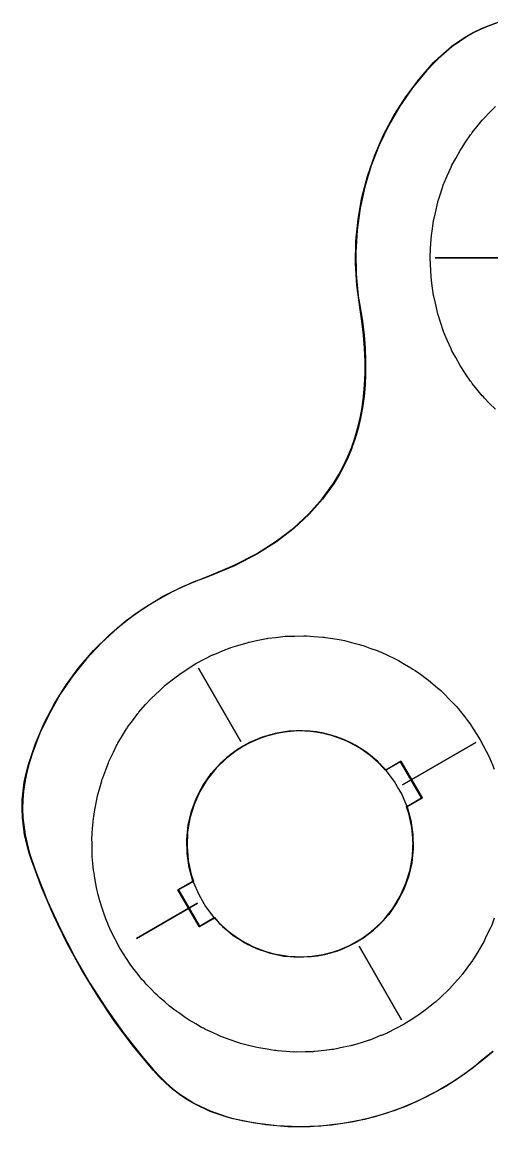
# Model space of a CAD drawing. Extents: x 128 to 152, y -99.3 to -77.5.
# Drawn here: x 128.01 to 137.15, y -99.3 to -77.81 of the extents above; entities that cross this region are included whole.
import ezdxf

# ---------------------------------------------------------------- set-up
doc = ezdxf.new("R2010")
doc.units = 0
doc.layers.add('BLACK', color=7, linetype='CONTINUOUS')

msp = doc.modelspace()

# ---------------------------------------------------------------- linework, layer by layer
at = {"layer": 'BLACK', "linetype": 'CONTINUOUS'}
for p, q in [((136.649008, -78.090972), (136.796725, -78.008187)), ((136.801481, -78.016984), (136.65409, -78.099587)), ((136.796725, -78.008187), (136.796867, -78.00814)), ((136.796867, -78.00814), (136.796987, -78.00805)), ((136.796987, -78.00805), (136.949513, -77.934067)), ((136.953741, -77.94313), (136.801481, -78.016984)), ((136.949513, -77.934067), (136.949657, -77.934029)), ((136.949657, -77.934029), (136.949782, -77.933946)), ((136.949782, -77.933946), (137.108408, -77.868274)), ((137.1121, -77.877569), (136.953741, -77.94313)), ((137.108408, -77.868274), (137.108554, -77.868244)), ((137.108554, -77.868244), (137.108682, -77.86817)), ((137.108682, -77.86817), (137.272196, -77.811443)), ((137.275334, -77.820939), (137.1121, -77.877569)), ((136.367927, -78.28295), (136.648632, -78.091205)), ((136.65409, -78.099587), (136.373803, -78.291046)), ((136.648632, -78.091205), (136.648838, -78.091117)), ((136.648838, -78.091117), (136.649008, -78.090972)), ((136.10449, -78.511605), (136.367469, -78.283304)), ((136.373803, -78.291046), (136.111184, -78.519037)), ((136.367469, -78.283304), (136.367721, -78.283159)), ((136.367721, -78.283159), (136.367927, -78.28295)), ((135.733872, -78.920747), (136.018187, -78.598656)), ((136.02533, -78.605655), (135.877205, -78.760739)), ((136.018187, -78.598656), (136.018193, -78.598662)), ((136.018193, -78.598662), (136.018226, -78.598643)), ((136.018226, -78.598643), (136.018259, -78.598595)), ((136.018259, -78.598595), (136.104217, -78.511861)), ((136.025361, -78.605635), (136.02533, -78.605655)), ((136.111184, -78.519037), (136.025361, -78.605635)), ((136.104217, -78.511861), (136.104373, -78.511755)), ((136.104373, -78.511755), (136.10449, -78.511605)), ((135.877205, -78.760739), (135.605959, -79.093331)), ((135.605959, -79.093331), (135.361475, -79.446062)), ((135.47554, -79.264029), (135.733872, -78.920747)), ((135.244766, -79.626411), (135.47554, -79.264029)), ((135.361475, -79.446062), (135.145243, -79.816785)), ((137.107283, -79.571263), (137.218176, -79.45654)), ((135.042954, -80.005686), (135.244766, -79.626411)), ((136.860272, -79.848246), (136.963801, -79.719702)), ((136.963801, -79.719702), (136.986602, -79.696112)), ((136.986602, -79.696112), (137.00701, -79.671537)), ((137.00701, -79.671537), (137.107283, -79.571263)), ((135.145243, -79.816785), (134.95858, -80.203241)), ((136.768026, -79.959335), (136.860272, -79.848246)), ((134.871333, -80.399544), (135.042954, -80.005686)), ((136.556617, -80.267956), (136.639428, -80.147065)), ((136.639428, -80.147065), (136.734223, -80.004754)), ((136.734223, -80.004754), (136.752223, -79.982403)), ((136.752223, -79.982403), (136.768026, -79.959335)), ((134.95858, -80.203241), (134.802623, -80.603077)), ((136.446602, -80.46547), (136.531317, -80.309369)), ((136.531317, -80.309369), (136.544949, -80.288902)), ((136.544949, -80.288902), (136.556617, -80.267956)), ((134.73095, -80.805586), (134.871333, -80.399544)), ((136.36651, -80.613054), (136.374585, -80.594767)), ((136.374585, -80.594767), (136.446602, -80.46547)), ((134.622658, -81.221339), (134.73095, -80.805586)), ((134.802623, -80.603077), (134.67832, -81.013858)), ((136.223484, -80.936979), (136.283406, -80.801266)), ((136.283406, -80.801266), (136.35674, -80.631058)), ((136.35674, -80.631058), (136.36651, -80.613054)), ((134.67832, -81.013858), (134.586431, -81.433081)), ((136.151145, -81.152812), (136.211918, -80.967194)), ((136.211918, -80.967194), (136.218398, -80.952153)), ((136.218398, -80.952153), (136.223484, -80.936979)), ((134.547118, -81.644271), (134.622658, -81.221339)), ((136.104604, -81.291674), (136.151145, -81.152812)), ((134.586431, -81.433081), (134.527514, -81.858193)), ((136.050974, -81.519692), (136.098033, -81.315032)), ((136.098033, -81.315032), (136.101857, -81.303349)), ((136.101857, -81.303349), (136.104604, -81.291674)), ((134.50479, -82.071806), (134.547118, -81.644271)), ((135.987182, -81.883063), (136.016016, -81.671731)), ((136.016016, -81.671731), (136.017851, -81.663746)), ((136.017851, -81.663746), (136.018957, -81.655824)), ((136.018957, -81.655824), (136.050974, -81.519692)), ((134.527514, -81.858193), (134.501927, -82.286605)), ((135.983736, -81.908317), (135.987182, -81.883063)), ((134.495931, -82.50134), (134.50479, -82.071806)), ((135.958621, -82.209411), (135.966537, -82.034377)), ((135.966537, -82.034377), (135.967091, -82.030312)), ((135.967091, -82.030312), (135.967276, -82.026324)), ((135.967276, -82.026324), (135.983736, -81.908317)), ((134.501927, -82.286605), (134.509828, -82.715708)), ((135.95, -82.400007), (135.958621, -82.209411)), ((134.520595, -82.930256), (134.495931, -82.50134)), ((135.966528, -82.765645), (135.949989, -82.400012)), ((135.949989, -82.400012), (135.94999, -82.400012)), ((135.94999, -82.400012), (135.94999, -82.400011)), ((135.94999, -82.400011), (135.95, -82.400011)), ((135.95, -82.400011), (135.95, -82.400007)), ((136.05, -82.40001), (136.05, -82.400011)), ((137.7, -82.40001), (136.05, -82.40001)), ((136.05, -82.400011), (137.69999, -82.400011)), ((134.509828, -82.715708), (134.551167, -83.142888)), ((134.578618, -83.355837), (134.520595, -82.930256)), ((135.967085, -82.769731), (135.966528, -82.765645)), ((135.967269, -82.773698), (135.967085, -82.769731)), ((135.983625, -82.890955), (135.967269, -82.773698)), ((136.016009, -83.128291), (135.983625, -82.890955)), ((134.551167, -83.142888), (134.588481, -83.354207)), ((136.01785, -83.136297), (136.016009, -83.128291)), ((136.018952, -83.144197), (136.01785, -83.136297)), ((136.050892, -83.279997), (136.018952, -83.144197)), ((134.578618, -83.355855), (134.578618, -83.355837)), ((134.622303, -83.632391), (134.578618, -83.355855)), ((134.588481, -83.354207), (134.588476, -83.354241)), ((134.588476, -83.354241), (134.588496, -83.354295)), ((134.588496, -83.354295), (134.632193, -83.630905)), ((136.098028, -83.484989), (136.050892, -83.279997)), ((136.101857, -83.496684), (136.098028, -83.484989)), ((136.1046, -83.508346), (136.101857, -83.496684)), ((136.151065, -83.646978), (136.1046, -83.508346)), ((134.654667, -83.902249), (134.622303, -83.632391)), ((134.632193, -83.630905), (134.632189, -83.631001)), ((134.632189, -83.631001), (134.632218, -83.63109)), ((134.632218, -83.63109), (134.664609, -83.901172)), ((136.211914, -83.832827), (136.151065, -83.646978)), ((134.675293, -84.158175), (134.654667, -83.902249)), ((134.664609, -83.901172), (134.664601, -83.901269)), ((134.664601, -83.901269), (134.664629, -83.901366)), ((134.664629, -83.901366), (134.685269, -84.157469)), ((136.218405, -83.847893), (136.211914, -83.832827)), ((136.223482, -83.86304), (136.218405, -83.847893)), ((136.283292, -83.998497), (136.223482, -83.86304)), ((136.356737, -84.168962), (136.283292, -83.998497)), ((134.685257, -84.407907), (134.675293, -84.158175)), ((134.685269, -84.157469), (134.685256, -84.157572)), ((134.685256, -84.157572), (134.685281, -84.157672)), ((134.685281, -84.157672), (134.695254, -84.407616)), ((136.366521, -84.186992), (136.356737, -84.168962)), ((136.374584, -84.205251), (136.366521, -84.186992)), ((136.446489, -84.334344), (136.374584, -84.205251)), ((134.684719, -84.645116), (134.685257, -84.407907)), ((134.695258, -84.407826), (134.694719, -84.645255)), ((134.695254, -84.407616), (134.695237, -84.407721)), ((134.695237, -84.407721), (134.695258, -84.407826)), ((136.531315, -84.49065), (136.446489, -84.334344)), ((134.674077, -84.876504), (134.684719, -84.645116)), ((134.694714, -84.645474), (134.684063, -84.877065)), ((134.694719, -84.645255), (134.694697, -84.645363)), ((134.694697, -84.645363), (134.694714, -84.645474)), ((136.544965, -84.511143), (136.531315, -84.49065)), ((136.556617, -84.532061), (136.544965, -84.511143)), ((136.639329, -84.652805), (136.556617, -84.532061)), ((136.734222, -84.795263), (136.639329, -84.652805)), ((134.653943, -85.096757), (134.674077, -84.876504)), ((134.684047, -84.877291), (134.66389, -85.097798)), ((134.684063, -84.877065), (134.684035, -84.877177)), ((134.684035, -84.877177), (134.684047, -84.877291)), ((136.752239, -84.817633), (136.734222, -84.795263)), ((136.768027, -84.840681), (136.752239, -84.817633)), ((136.860188, -84.951666), (136.768027, -84.840681)), ((134.624174, -85.311489), (134.653943, -85.096757)), ((134.663864, -85.098029), (134.634065, -85.312972)), ((134.66389, -85.097798), (134.663856, -85.097909)), ((134.663856, -85.097909), (134.663864, -85.098029)), ((136.963801, -85.080315), (136.860188, -84.951666)), ((136.986619, -85.103921), (136.963801, -85.080315)), ((137.007011, -85.128478), (136.986619, -85.103921)), ((134.585665, -85.516479), (134.624174, -85.311489)), ((134.634026, -85.313208), (134.595469, -85.518455)), ((134.634065, -85.312972), (134.634024, -85.313087)), ((134.634024, -85.313087), (134.634026, -85.313208)), ((137.107207, -85.228674), (137.007011, -85.128478)), ((137.218177, -85.343476), (137.107207, -85.228674)), ((134.537901, -85.716154), (134.585665, -85.516479)), ((134.595418, -85.518695), (134.5476, -85.718596)), ((134.595422, -85.518569), (134.595418, -85.518695)), ((134.595469, -85.518455), (134.595422, -85.518569)), ((134.481868, -85.907435), (134.537901, -85.716154)), ((134.547535, -85.718838), (134.491429, -85.910369)), ((134.547546, -85.718712), (134.547535, -85.718838)), ((134.5476, -85.718596), (134.547546, -85.718712)), ((134.416881, -86.093534), (134.481868, -85.907435)), ((134.491352, -85.910611), (134.426275, -86.096963)), ((134.49137, -85.910481), (134.491352, -85.910611)), ((134.491429, -85.910369), (134.49137, -85.910481)), ((134.343788, -86.272518), (134.416881, -86.093534)), ((134.426184, -86.097205), (134.352997, -86.276419)), ((134.426209, -86.097074), (134.426184, -86.097205)), ((134.426275, -86.096963), (134.426209, -86.097074)), ((134.26194, -86.446426), (134.343788, -86.272518)), ((134.352892, -86.276658), (134.270931, -86.450807)), ((134.352923, -86.276529), (134.352892, -86.276658)), ((134.352997, -86.276419), (134.352923, -86.276529)), ((134.073176, -86.777165), (134.171868, -86.614333)), ((134.171868, -86.614333), (134.26194, -86.446426)), ((134.270813, -86.451041), (134.180622, -86.61917)), ((134.270851, -86.450914), (134.270813, -86.451041)), ((134.270931, -86.450807), (134.270851, -86.450914)), ((133.849746, -87.087938), (134.073176, -86.777165)), ((134.08141, -86.782846), (133.857717, -87.093984)), ((134.081492, -86.782665), (134.08141, -86.782846)), ((134.081626, -86.782519), (134.081492, -86.782665)), ((134.180492, -86.619398), (134.081626, -86.782519)), ((134.180537, -86.619272), (134.180492, -86.619398)), ((134.180622, -86.61917), (134.180537, -86.619272)), ((133.590276, -87.380134), (133.849746, -87.087938)), ((133.857396, -87.094385), (133.597588, -87.386962)), ((133.857526, -87.094161), (133.857396, -87.094385)), ((133.857717, -87.093984), (133.857526, -87.094161)), ((133.292519, -87.654887), (133.590276, -87.380134)), ((133.59724, -87.387317), (133.29913, -87.662396)), ((133.597388, -87.387113), (133.59724, -87.387317)), ((133.597588, -87.386962), (133.597388, -87.387113)), ((132.953642, -87.912744), (133.292519, -87.654887)), ((133.298766, -87.6627), (132.959522, -87.920837)), ((133.298923, -87.662522), (133.298766, -87.6627)), ((133.29913, -87.662396), (133.298923, -87.662522)), ((132.570214, -88.153754), (132.953642, -87.912744)), ((132.959155, -87.921091), (132.575355, -88.162334)), ((132.959318, -87.920936), (132.959155, -87.921091)), ((132.959522, -87.920837), (132.959318, -87.920936)), ((132.138273, -88.377474), (132.570214, -88.153754)), ((132.574993, -88.162541), (132.142703, -88.386443)), ((132.575157, -88.162409), (132.574993, -88.162541)), ((132.575355, -88.162334), (132.575157, -88.162409)), ((131.653365, -88.583001), (132.138273, -88.377474)), ((132.142355, -88.386606), (131.657171, -88.59225)), ((132.142514, -88.386497), (132.142355, -88.386606)), ((132.142703, -88.386443), (132.142514, -88.386497)), ((131.337141, -88.709742), (130.946523, -88.887532)), ((131.137711, -88.789582), (131.535385, -88.627001)), ((131.538805, -88.636397), (131.337141, -88.709742)), ((131.535385, -88.627002), (131.653365, -88.583001)), ((131.535385, -88.627001), (131.535385, -88.627002)), ((131.538806, -88.636399), (131.538805, -88.636397)), ((131.538817, -88.63639), (131.538806, -88.636399)), ((131.538843, -88.636386), (131.538817, -88.63639)), ((131.656967, -88.592331), (131.538843, -88.636386)), ((131.657061, -88.592272), (131.656967, -88.592331)), ((131.657171, -88.59225), (131.657061, -88.592272)), ((130.38637, -89.20512), (130.753927, -88.982681)), ((130.946523, -88.887532), (130.57096, -89.095241)), ((130.753927, -88.982681), (131.137711, -88.789582)), ((130.57096, -89.095241), (130.212738, -89.331606)), ((130.212738, -89.331606), (129.874039, -89.595187)), ((130.037279, -89.455545), (130.38637, -89.20512)), ((129.874039, -89.595187), (129.556927, -89.884377)), ((129.70878, -89.732431), (130.037279, -89.455545)), ((129.402873, -90.034091), (129.70878, -89.732431)), ((132.573935, -89.843199), (132.765035, -89.80303)), ((132.765035, -89.80303), (132.781307, -89.80112)), ((132.781307, -89.80112), (132.796984, -89.79794)), ((132.796984, -89.79794), (132.944426, -89.781984)), ((132.944426, -89.781984), (133.128546, -89.760384)), ((133.128546, -89.760384), (133.149022, -89.759843)), ((133.149022, -89.759843), (133.168897, -89.757693)), ((133.168897, -89.757693), (133.316889, -89.755414)), ((133.316889, -89.755414), (133.494424, -89.75073)), ((133.494424, -89.75073), (133.518961, -89.752303)), ((133.518961, -89.752303), (133.542937, -89.751934)), ((133.542937, -89.751934), (133.689048, -89.763207)), ((133.689048, -89.763207), (133.859679, -89.774147)), ((133.859679, -89.774147), (133.888034, -89.77856)), ((133.888034, -89.77856), (133.915913, -89.780712)), ((133.915913, -89.780712), (134.058226, -89.805053)), ((134.058226, -89.805053), (134.221328, -89.830443)), ((134.221328, -89.830443), (134.253161, -89.838396)), ((134.253161, -89.838396), (134.284643, -89.843781)), ((129.121423, -90.358689), (129.402873, -90.034091)), ((129.556927, -89.884377), (129.263332, -90.197417)), ((131.83609, -90.075899), (131.925022, -90.039553)), ((131.925022, -90.039553), (132.05694, -89.985637)), ((132.05694, -89.985637), (132.064764, -89.983237)), ((132.064764, -89.983237), (132.072186, -89.98023)), ((132.072186, -89.98023), (132.206222, -89.939852)), ((132.206222, -89.939852), (132.406857, -89.878319)), ((132.406857, -89.878319), (132.418877, -89.875792)), ((132.418877, -89.875792), (132.430371, -89.87233)), ((132.430371, -89.87233), (132.573935, -89.843199)), ((134.284643, -89.843781), (134.421612, -89.880482)), ((134.421612, -89.880482), (134.576418, -89.919159)), ((134.576418, -89.919159), (134.611277, -89.931303)), ((134.611277, -89.931303), (134.64598, -89.940602)), ((134.64598, -89.940602), (134.776277, -89.988785)), ((134.776277, -89.988785), (134.922049, -90.03957)), ((134.922049, -90.03957), (134.959423, -90.056513)), ((134.959423, -90.056513), (134.996842, -90.070351)), ((129.263332, -90.197417), (128.995044, -90.532398)), ((131.393226, -90.292597), (131.718141, -90.124106)), ((131.718141, -90.124106), (131.72193, -90.122557)), ((131.72193, -90.122557), (131.725484, -90.120719)), ((131.725484, -90.120719), (131.83609, -90.075899)), ((134.996842, -90.070351), (135.119317, -90.129)), ((135.119317, -90.129), (135.255397, -90.190692)), ((135.255397, -90.190692), (135.29467, -90.212972)), ((135.29467, -90.212972), (135.334236, -90.231919)), ((135.334236, -90.231919), (135.447981, -90.299947)), ((128.866143, -90.704246), (129.121423, -90.358689)), ((131.08485, -90.489743), (131.393201, -90.292622)), ((131.393201, -90.292622), (131.393223, -90.292598)), ((131.393223, -90.292598), (131.393224, -90.292597)), ((131.393224, -90.292597), (131.393225, -90.292597)), ((131.393225, -90.292597), (131.393226, -90.292597)), ((132.268224, -91.80814), (131.443228, -90.379208)), ((131.443228, -90.379208), (132.268222, -91.808142)), ((135.447981, -90.299947), (135.573741, -90.371292)), ((135.573741, -90.371292), (135.614227, -90.399374)), ((135.614227, -90.399374), (135.655283, -90.423929)), ((135.655283, -90.423929), (135.759527, -90.500159)), ((128.995044, -90.532398), (128.753695, -90.887282)), ((130.795528, -90.713916), (130.984636, -90.56739)), ((130.984636, -90.56739), (131.078245, -90.494411)), ((131.078245, -90.494411), (131.081597, -90.492263)), ((131.081597, -90.492263), (131.08485, -90.489743)), ((135.759527, -90.500159), (135.874481, -90.579895)), ((135.874481, -90.579895), (135.915434, -90.614169)), ((135.915434, -90.614169), (135.957244, -90.644743)), ((135.957244, -90.644743), (136.051385, -90.727946)), ((128.753695, -90.887282), (128.540757, -91.259906)), ((128.638589, -91.068658), (128.866143, -90.704246)), ((130.527626, -90.963293), (130.681562, -90.82)), ((130.681562, -90.82), (130.783224, -90.724417)), ((130.783224, -90.724417), (130.78952, -90.719508)), ((130.78952, -90.719508), (130.795528, -90.713916)), ((136.051385, -90.727946), (136.15516, -90.814796)), ((136.15516, -90.814796), (136.195771, -90.855557)), ((136.195771, -90.855557), (136.237543, -90.892476)), ((136.237543, -90.892476), (136.321165, -90.981415)), ((128.440145, -91.449706), (128.638589, -91.068658)), ((130.283332, -91.235838), (130.413907, -91.090161)), ((130.413907, -91.090161), (130.510684, -90.980664)), ((130.510684, -90.980664), (130.519406, -90.972462)), ((130.519406, -90.972462), (130.527626, -90.963293)), ((136.321165, -90.981415), (136.413486, -91.074077)), ((136.413486, -91.074077), (136.45289, -91.121514)), ((136.45289, -91.121514), (136.493789, -91.165014)), ((128.540757, -91.259906), (128.357525, -91.648001)), ((130.175541, -91.380494), (130.26295, -91.260964)), ((130.26295, -91.260964), (130.273526, -91.248997)), ((130.273526, -91.248997), (130.283332, -91.235838)), ((136.493789, -91.165014), (136.566618, -91.258429)), ((136.566618, -91.258429), (136.64735, -91.355621)), ((128.272021, -91.845069), (128.440145, -91.449706)), ((130.042136, -91.562926), (130.053922, -91.546808)), ((130.053922, -91.546808), (130.064641, -91.529325)), ((130.064641, -91.529325), (130.175541, -91.380494)), ((136.64735, -91.355621), (136.647376, -91.355601)), ((136.647376, -91.355601), (136.651381, -91.367152)), ((136.651381, -91.367152), (136.723794, -91.460034)), ((136.723794, -91.460034), (136.925534, -91.774917)), ((128.357525, -91.648001), (128.205117, -92.049202)), ((129.873339, -91.841357), (129.966261, -91.689791)), ((129.966261, -91.689791), (130.042136, -91.562926)), ((132.31573, -91.890412), (132.563795, -91.767278)), ((132.587823, -91.762447), (132.433472, -91.828208)), ((132.695004, -91.722977), (132.440337, -91.83002)), ((132.563795, -91.767278), (132.825353, -91.676206)), ((132.679591, -91.723522), (132.587823, -91.762447)), ((132.825314, -91.681314), (132.679591, -91.723522)), ((132.96108, -91.648703), (132.695004, -91.722977)), ((132.937006, -91.649349), (132.825314, -91.681314)), ((132.825353, -91.676206), (133.096264, -91.618641)), ((133.081412, -91.625883), (132.937006, -91.649349)), ((133.234369, -91.608369), (132.96108, -91.648703)), ((133.201492, -91.606959), (133.081412, -91.625883)), ((133.096264, -91.618641), (133.372255, -91.595492)), ((133.344955, -91.601179), (133.201492, -91.606959)), ((133.510558, -91.602613), (133.234369, -91.608369)), ((133.469168, -91.596969), (133.344955, -91.601179)), ((133.372255, -91.595492), (133.64897, -91.607122)), ((133.610602, -91.608388), (133.469168, -91.596969)), ((133.785289, -91.631525), (133.510558, -91.602613)), ((133.736062, -91.619527), (133.610602, -91.608388)), ((133.64897, -91.607122), (133.922045, -91.65335)), ((133.873973, -91.647682), (133.736062, -91.619527)), ((134.05423, -91.694648), (133.785289, -91.631525)), ((133.99824, -91.674295), (133.873973, -91.647682)), ((133.922045, -91.65335), (134.18717, -91.733444)), ((134.131014, -91.718623), (133.99824, -91.674295)), ((134.313135, -91.790988), (134.05423, -91.694648)), ((134.251818, -91.760461), (134.131014, -91.718623)), ((134.18717, -91.733444), (134.440164, -91.846143)), ((134.377765, -91.820225), (134.251818, -91.760461)), ((136.925534, -91.774917), (136.925627, -91.775001)), ((136.925627, -91.775001), (137.097507, -92.107262)), ((128.135241, -92.252338), (128.272021, -91.845069)), ((129.786888, -92.01603), (129.850126, -91.883975)), ((129.850126, -91.883975), (129.862419, -91.863419)), ((129.862419, -91.863419), (129.873339, -91.841357)), ((132.201111, -91.968147), (131.981073, -92.135171)), ((132.20298, -91.961291), (132.069831, -92.061343)), ((132.085045, -92.043692), (132.315682, -91.890456)), ((132.320731, -91.899084), (132.201111, -91.968147)), ((132.313076, -91.897727), (132.20298, -91.961291)), ((132.268222, -91.808142), (132.268224, -91.808141)), ((132.268224, -91.808141), (132.268224, -91.80814)), ((132.31823, -91.894755), (132.313076, -91.897727)), ((132.315682, -91.890456), (132.315716, -91.890419)), ((132.315716, -91.89042), (132.315725, -91.890415)), ((132.315716, -91.890419), (132.315716, -91.89042)), ((132.315725, -91.890414), (132.31573, -91.890412)), ((132.315725, -91.890415), (132.315725, -91.890414)), ((132.318225, -91.894745), (132.318224, -91.894745)), ((132.318224, -91.894745), (132.31823, -91.894755)), ((132.319038, -91.894275), (132.318225, -91.894745)), ((132.433472, -91.828208), (132.319038, -91.894275)), ((132.440337, -91.83002), (132.320725, -91.899074)), ((132.320725, -91.899074), (132.320731, -91.899084)), ((134.557922, -91.919023), (134.313135, -91.790988)), ((134.493063, -91.876752), (134.377765, -91.820225)), ((134.440164, -91.846143), (134.677034, -91.989667)), ((134.610486, -91.951007), (134.493063, -91.876752)), ((134.784727, -92.076735), (134.557922, -91.919023)), ((134.718408, -92.021445), (134.610486, -91.951007)), ((134.677034, -91.989667), (134.894044, -92.161753)), ((136.838995, -91.825017), (135.410079, -92.649999)), ((135.410081, -92.650002), (136.839023, -91.825001)), ((136.839023, -91.825001), (136.838995, -91.825017)), ((128.205117, -92.049202), (128.144864, -92.255057)), ((129.688557, -92.22137), (129.700628, -92.196161)), ((129.700628, -92.196161), (129.710989, -92.169385)), ((129.710989, -92.169385), (129.786888, -92.01603)), ((131.981073, -92.135171), (131.783708, -92.328461)), ((131.875392, -92.224671), (132.085045, -92.043692)), ((131.98924, -92.122104), (131.880231, -92.226807)), ((132.069831, -92.061343), (131.98924, -92.122104)), ((134.825748, -92.109087), (134.718408, -92.021445)), ((134.989972, -92.261634), (134.784727, -92.076735)), ((134.924521, -92.192398), (134.825748, -92.109087)), ((134.894044, -92.161753), (135.084831, -92.356683)), ((135.018528, -92.290271), (134.924521, -92.192398)), ((135.084831, -92.356683), (135.374957, -92.18918)), ((135.375626, -92.20034), (135.0865, -92.367267)), ((135.374957, -92.18918), (135.376804, -92.188553)), ((135.782263, -92.904674), (135.375626, -92.20034)), ((135.376804, -92.188553), (135.380501, -92.189544)), ((135.380501, -92.189544), (135.381787, -92.19101)), ((135.381787, -92.19101), (135.793423, -92.904005)), ((137.097507, -92.107262), (137.141769, -92.216493)), ((128.089342, -92.426805), (128.135204, -92.252472)), ((128.144864, -92.255057), (128.09905, -92.429203)), ((128.135204, -92.252472), (128.135242, -92.252392)), ((128.135242, -92.252392), (128.135241, -92.252338)), ((129.578915, -92.510731), (129.638505, -92.356718)), ((129.638505, -92.356718), (129.688557, -92.22137)), ((131.783708, -92.328461), (131.612131, -92.544968)), ((131.704033, -92.420946), (131.627338, -92.515804)), ((131.690081, -92.430503), (131.875392, -92.224671)), ((131.796302, -92.307938), (131.704033, -92.420946)), ((131.880231, -92.226807), (131.796302, -92.307938)), ((135.080197, -92.366217), (134.989972, -92.261634)), ((135.031374, -92.304135), (135.018528, -92.290271)), ((135.031397, -92.304114), (135.031374, -92.304135)), ((135.032318, -92.304628), (135.031397, -92.304114)), ((135.097029, -92.372), (135.032318, -92.304628)), ((135.080214, -92.366203), (135.080197, -92.366217)), ((135.080733, -92.366518), (135.080214, -92.366203)), ((135.080956, -92.366903), (135.080733, -92.366518)), ((135.081696, -92.367101), (135.080956, -92.366903)), ((135.082857, -92.367805), (135.081696, -92.367101)), ((135.083972, -92.367711), (135.082857, -92.367805)), ((135.084653, -92.367894), (135.083972, -92.367711)), ((135.085589, -92.367576), (135.084653, -92.367894)), ((135.085936, -92.367547), (135.085589, -92.367576)), ((135.086105, -92.367401), (135.085936, -92.367547)), ((135.0865, -92.367267), (135.086105, -92.367401)), ((135.256915, -92.584772), (135.097029, -92.372)), ((137.141769, -92.216493), (137.149714, -92.225673)), ((137.149714, -92.225673), (137.149713, -92.225673)), ((137.149713, -92.225673), (137.193568, -92.344322)), ((128.029269, -92.772771), (128.053859, -92.601452)), ((128.063735, -92.603025), (128.039187, -92.774047)), ((128.053859, -92.601452), (128.053907, -92.601314)), ((128.053907, -92.601314), (128.053908, -92.601167)), ((128.053908, -92.601167), (128.089277, -92.427081)), ((128.09905, -92.429203), (128.063735, -92.603025)), ((128.089277, -92.427081), (128.089333, -92.426946)), ((128.089333, -92.426946), (128.089342, -92.426805)), ((129.522131, -92.709114), (129.558809, -92.572234)), ((129.558809, -92.572234), (129.56988, -92.542293)), ((129.56988, -92.542293), (129.578915, -92.510731)), ((131.612131, -92.544968), (131.469048, -92.781276)), ((131.550802, -92.636835), (131.484849, -92.742621)), ((131.532034, -92.657942), (131.690081, -92.430503)), ((131.627338, -92.515804), (131.550802, -92.636835)), ((135.323451, -92.700018), (135.256915, -92.584772)), ((128.014836, -92.944139), (128.029236, -92.773062)), ((128.039187, -92.774047), (128.024812, -92.94483)), ((128.029236, -92.773062), (128.029277, -92.772919)), ((128.029277, -92.772919), (128.029269, -92.772771)), ((129.478198, -92.862606), (129.522131, -92.709114)), ((131.469048, -92.781276), (131.356718, -93.033657)), ((131.403746, -92.903399), (131.532034, -92.657942)), ((131.484849, -92.742621), (131.424132, -92.870577)), ((135.323479, -92.700002), (135.323451, -92.700018)), ((135.390015, -92.815248), (135.323479, -92.700002)), ((135.494336, -93.060101), (135.390015, -92.815248)), ((135.410079, -92.649999), (135.410081, -92.650001)), ((135.410081, -92.650001), (135.410081, -92.650002)), ((128.010603, -93.113904), (128.01482, -92.944434)), ((128.01482, -92.944434), (128.014852, -92.944287)), ((128.014852, -92.944287), (128.014836, -92.944139)), ((128.024812, -92.94483), (128.020602, -93.113997)), ((129.438585, -93.070401), (129.461988, -92.933573)), ((129.461988, -92.933573), (129.47128, -92.898893)), ((129.47128, -92.898893), (129.478198, -92.862606)), ((131.356718, -93.033657), (131.276912, -93.298128)), ((131.30724, -93.163003), (131.403746, -92.903399)), ((131.370935, -92.985037), (131.326434, -93.118333)), ((131.424132, -92.870577), (131.370935, -92.985037)), ((135.493136, -93.071602), (135.782263, -92.904674)), ((135.520303, -93.149753), (135.494336, -93.060101)), ((135.791593, -92.910835), (135.501486, -93.078327)), ((135.793059, -92.909549), (135.791593, -92.910835)), ((135.79405, -92.905852), (135.793059, -92.909549)), ((135.793423, -92.904005), (135.79405, -92.905852)), ((128.010628, -93.11405), (128.010603, -93.113904)), ((128.010604, -93.1142), (128.010628, -93.11405)), ((128.016415, -93.283433), (128.010604, -93.1142)), ((128.020602, -93.113997), (128.026401, -93.282871)), ((129.398921, -93.302304), (129.405642, -93.263007)), ((129.405642, -93.263007), (129.409659, -93.222138)), ((129.409659, -93.222138), (129.426582, -93.133364)), ((129.426582, -93.133364), (129.438585, -93.070401)), ((131.244039, -93.432656), (131.30724, -93.163003)), ((131.287275, -93.239479), (131.259322, -93.376406)), ((131.326434, -93.118333), (131.287275, -93.239479)), ((135.490679, -93.076585), (135.490877, -93.075842)), ((135.490902, -93.076971), (135.490679, -93.076585)), ((135.490849, -93.074488), (135.491487, -93.073568)), ((135.490877, -93.075842), (135.490849, -93.074488)), ((135.490915, -93.077578), (135.490902, -93.076971)), ((135.536373, -93.208008), (135.490914, -93.077578)), ((135.490914, -93.077578), (135.490915, -93.077578)), ((135.491487, -93.073568), (135.49167, -93.072888)), ((135.49167, -93.072888), (135.492413, -93.072235)), ((135.492413, -93.072235), (135.492612, -93.07195)), ((135.492612, -93.07195), (135.492823, -93.071876)), ((135.492823, -93.071876), (135.493136, -93.071602)), ((135.501486, -93.078327), (135.574906, -93.341025)), ((135.525787, -93.168685), (135.520286, -93.150894)), ((135.520286, -93.150894), (135.520287, -93.150894)), ((135.520287, -93.150893), (135.520303, -93.149753)), ((135.520287, -93.150894), (135.520287, -93.150893)), ((135.563633, -93.299347), (135.525787, -93.168685)), ((135.593874, -93.478206), (135.536373, -93.208008)), ((128.016466, -93.283651), (128.016415, -93.283433)), ((128.01645, -93.283873), (128.016466, -93.283651)), ((128.058087, -93.621258), (128.01645, -93.283873)), ((128.026401, -93.282871), (128.067974, -93.619737)), ((129.373859, -93.586389), (129.388482, -93.437596)), ((129.388482, -93.437596), (129.398921, -93.302304)), ((131.21514, -93.708105), (131.244039, -93.432656)), ((131.276912, -93.298128), (131.230889, -93.570517)), ((131.259322, -93.376406), (131.235108, -93.502169)), ((135.586326, -93.426156), (135.563633, -93.299347)), ((135.574906, -93.341025), (135.615429, -93.615005)), ((135.608619, -93.563334), (135.586326, -93.426156)), ((135.617051, -93.753482), (135.593874, -93.478206)), ((128.058177, -93.621532), (128.058087, -93.621258)), ((128.05819, -93.621826), (128.058177, -93.621532)), ((128.140443, -93.960226), (128.05819, -93.621826)), ((128.067974, -93.619737), (128.150118, -93.957695)), ((129.370145, -93.675282), (129.373517, -93.631574)), ((129.372184, -93.807705), (129.370145, -93.675282)), ((129.373517, -93.631574), (129.373859, -93.586389)), ((131.220999, -93.985004), (131.21514, -93.708105)), ((131.223904, -93.640958), (131.215196, -93.769233)), ((131.230889, -93.570517), (131.219376, -93.846527)), ((131.235108, -93.502169), (131.223904, -93.640958)), ((135.615634, -93.691556), (135.608619, -93.563334)), ((135.615429, -93.615005), (135.621287, -93.891904)), ((135.621246, -93.830833), (135.615634, -93.691556)), ((129.37109, -93.952385), (129.372184, -93.807705)), ((131.215196, -93.769233), (131.220785, -93.907924)), ((131.219376, -93.846527), (131.242554, -94.121803)), ((131.220785, -93.907924), (131.227833, -94.036742)), ((135.621287, -93.891904), (135.592387, -94.167352)), ((135.605537, -94.029491), (135.617051, -93.753482)), ((135.61258, -93.958498), (135.621246, -93.830833)), ((128.140522, -93.960397), (128.140443, -93.960226)), ((128.140545, -93.960586), (128.140522, -93.960397)), ((128.178191, -94.076752), (128.140545, -93.960586)), ((128.150118, -93.957695), (128.187704, -94.073669)), ((128.178219, -94.076802), (128.178191, -94.076752)), ((128.178217, -94.076841), (128.17822, -94.07684)), ((128.386881, -94.637958), (128.178217, -94.076841)), ((128.17822, -94.07684), (128.178219, -94.076802)), ((128.187704, -94.073669), (128.187705, -94.07368)), ((128.187705, -94.07368), (128.285195, -94.356415)), ((129.375169, -94.001523), (129.37109, -93.952385)), ((129.375906, -94.049323), (129.375169, -94.001523)), ((129.389791, -94.177634), (129.375906, -94.049323)), ((131.261524, -94.258984), (131.220999, -93.985004)), ((131.227833, -94.036742), (131.250038, -94.173374)), ((131.242554, -94.121803), (131.300058, -94.392001)), ((135.559514, -94.30188), (135.605537, -94.029491)), ((135.577245, -94.222976), (135.601327, -94.097896)), ((135.601327, -94.097896), (135.61258, -93.958498)), ((128.285195, -94.356415), (128.507117, -94.912092)), ((129.401374, -94.317136), (129.389791, -94.177634)), ((129.410583, -94.369765), (129.401374, -94.317136)), ((131.250038, -94.173374), (131.272827, -94.300719)), ((131.334945, -94.521681), (131.261524, -94.258984)), ((131.272827, -94.300719), (131.310543, -94.430927)), ((135.479708, -94.566351), (135.559514, -94.30188)), ((135.592387, -94.167352), (135.529186, -94.437005)), ((135.549153, -94.360585), (135.577245, -94.222976)), ((129.416154, -94.421237), (129.410583, -94.369765)), ((129.441129, -94.544316), (129.416154, -94.421237)), ((129.464464, -94.677663), (129.441129, -94.544316)), ((131.044839, -94.689175), (131.334945, -94.521681)), ((131.343296, -94.528407), (131.054168, -94.695335)), ((131.300058, -94.392001), (131.345518, -94.522431)), ((131.310543, -94.430927), (131.316164, -94.449105)), ((131.316163, -94.449105), (131.316145, -94.45027)), ((131.316145, -94.45027), (131.342108, -94.539901)), ((131.316164, -94.449105), (131.316163, -94.449105)), ((131.342108, -94.539901), (131.446431, -94.784753)), ((131.343608, -94.528132), (131.343296, -94.528407)), ((131.34382, -94.528059), (131.343608, -94.528132)), ((131.344018, -94.527773), (131.34382, -94.528059)), ((131.344762, -94.527121), (131.344018, -94.527773)), ((131.344944, -94.52644), (131.344762, -94.527121)), ((131.345583, -94.525521), (131.344944, -94.52644)), ((131.345518, -94.522431), (131.345517, -94.522431)), ((131.345517, -94.522431), (131.345529, -94.523039)), ((131.345529, -94.523039), (131.345752, -94.523424)), ((131.345752, -94.523424), (131.345554, -94.524163)), ((131.345554, -94.524163), (131.345583, -94.525521)), ((135.367378, -94.818731), (135.479708, -94.566351)), ((135.529186, -94.437005), (135.432681, -94.696608)), ((135.465486, -94.615026), (135.510246, -94.480955)), ((135.510246, -94.480955), (135.549153, -94.360585)), ((128.622161, -95.188445), (128.386881, -94.637958)), ((129.479464, -94.733235), (129.464464, -94.677663)), ((129.490547, -94.787851), (129.479464, -94.733235)), ((131.042382, -94.694158), (131.043373, -94.690461)), ((131.043009, -94.696005), (131.042382, -94.694158)), ((131.454645, -95.409), (131.043009, -94.696005)), ((131.043373, -94.690461), (131.044839, -94.689175)), ((131.054168, -94.695335), (131.460805, -95.399669)), ((131.446431, -94.784753), (131.512964, -94.899992)), ((135.432681, -94.696608), (135.304393, -94.942066)), ((135.351572, -94.857433), (135.412682, -94.728642)), ((135.412682, -94.728642), (135.465486, -94.615026)), ((128.507117, -94.912092), (128.755379, -95.45651)), ((129.525739, -94.904674), (129.490547, -94.787851)), ((129.559844, -95.031022), (129.525739, -94.904674)), ((131.426366, -94.949998), (130.233456, -95.638727)), ((130.233456, -95.638727), (131.426338, -94.950018)), ((131.426337, -94.950016), (131.426366, -94.949999)), ((131.426338, -94.950018), (131.426337, -94.950016)), ((131.426366, -94.949999), (131.426366, -94.949998)), ((131.512964, -94.899992), (131.512971, -94.899998)), ((131.512971, -94.899998), (131.512968, -94.899999)), ((131.512968, -94.899999), (131.512969, -94.9)), ((131.512969, -94.9), (131.512991, -94.900104)), ((131.512991, -94.900104), (131.579479, -95.015263)), ((135.304393, -94.942066), (135.146348, -95.169505)), ((135.209079, -95.084247), (135.286186, -94.96231)), ((135.224297, -95.055039), (135.367378, -94.818731)), ((135.286186, -94.96231), (135.351572, -94.857433)), ((128.883518, -95.727041), (128.622161, -95.188445)), ((129.58124, -95.088908), (129.559844, -95.031022)), ((129.59845, -95.146037), (129.58124, -95.088908)), ((129.642908, -95.255749), (129.59845, -95.146037)), ((131.579479, -95.015263), (131.739369, -95.228036)), ((135.146348, -95.169505), (134.961038, -95.375338)), ((135.040113, -95.29211), (135.13327, -95.178011)), ((135.052721, -95.271547), (135.224297, -95.055039)), ((135.13327, -95.178011), (135.209079, -95.084247)), ((129.683749, -95.366245), (129.642908, -95.255749)), ((129.686737, -95.374327), (129.683749, -95.366245)), ((129.694676, -95.383501), (129.686736, -95.374327)), ((129.686736, -95.374327), (129.686737, -95.374327)), ((129.738942, -95.492739), (129.694676, -95.383501)), ((131.455931, -95.410466), (131.454645, -95.409)), ((131.459628, -95.411457), (131.455931, -95.410466)), ((131.461475, -95.41083), (131.459628, -95.411457)), ((131.460805, -95.399669), (131.749932, -95.232742)), ((131.751562, -95.243347), (131.461475, -95.41083)), ((131.739369, -95.228036), (131.803946, -95.295267)), ((131.749932, -95.232742), (131.750326, -95.232607)), ((131.750326, -95.232607), (131.750496, -95.232462)), ((131.750496, -95.232462), (131.750842, -95.232432)), ((131.750842, -95.232432), (131.751779, -95.232115)), ((131.94236, -95.438284), (131.751562, -95.243347)), ((131.751779, -95.232115), (131.752459, -95.232297)), ((131.752459, -95.232297), (131.753575, -95.232204)), ((131.753575, -95.232204), (131.754736, -95.232907)), ((131.754736, -95.232907), (131.755475, -95.233106)), ((131.755475, -95.233106), (131.755696, -95.23349)), ((131.755696, -95.23349), (131.756218, -95.233806)), ((131.756218, -95.233806), (131.756202, -95.23382)), ((131.756202, -95.23382), (131.846429, -95.338404)), ((131.803946, -95.295267), (131.805053, -95.295885)), ((131.805053, -95.295885), (131.80503, -95.295906)), ((131.80503, -95.295906), (131.817876, -95.30977)), ((131.817876, -95.30977), (131.911878, -95.407635)), ((131.846429, -95.338404), (132.051679, -95.523302)), ((131.911878, -95.407635), (132.010674, -95.490964)), ((134.961038, -95.375338), (134.751387, -95.556318)), ((134.847168, -95.477945), (134.95775, -95.371728)), ((134.855358, -95.464838), (135.052721, -95.271547)), ((134.95775, -95.371728), (135.040113, -95.29211)), ((137.12546, -95.430619), (137.049479, -95.584139)), ((137.135833, -95.403808), (137.12546, -95.430619)), ((137.147889, -95.378633), (137.135833, -95.403808)), ((137.197886, -95.243428), (137.147889, -95.378633)), ((128.755379, -95.45651), (129.029412, -95.988423)), ((129.910823, -95.824998), (129.738942, -95.492739)), ((132.159374, -95.610369), (131.94236, -95.438284)), ((132.010674, -95.490964), (132.118002, -95.578594)), ((132.051679, -95.523302), (132.278488, -95.681012)), ((132.118002, -95.578594), (132.225928, -95.649032)), ((132.396248, -95.753891), (132.159374, -95.610369)), ((134.515702, -95.700928), (134.635321, -95.631864)), ((134.518245, -95.705251), (134.633476, -95.638721)), ((134.751387, -95.556318), (134.520743, -95.70956)), ((134.633476, -95.638721), (134.770257, -95.535934)), ((134.635321, -95.631864), (134.855358, -95.464838)), ((134.770257, -95.535934), (134.847168, -95.477945)), ((137.049479, -95.584139), (136.986322, -95.716029)), ((129.170352, -96.252511), (128.883518, -95.727041)), ((129.910793, -95.825017), (129.910823, -95.824998)), ((130.1126, -96.140001), (129.910793, -95.825017)), ((132.225928, -95.649032), (132.343351, -95.723284)), ((132.278488, -95.681012), (132.523278, -95.809046)), ((132.343351, -95.723284), (132.458664, -95.779816)), ((132.649245, -95.866588), (132.396248, -95.753891)), ((132.458664, -95.779816), (132.584603, -95.839574)), ((132.523278, -95.809046), (132.782188, -95.905383)), ((132.584603, -95.839574), (132.705381, -95.881401)), ((134.272636, -95.832736), (134.011077, -95.923811)), ((134.141427, -95.877039), (134.396095, -95.769993)), ((134.15685, -95.876489), (134.24869, -95.837532)), ((134.24869, -95.837532), (134.402976, -95.771795)), ((134.520705, -95.709596), (134.272636, -95.832736)), ((134.396095, -95.769993), (134.515707, -95.700936)), ((134.402976, -95.771795), (134.518223, -95.705256)), ((134.515707, -95.700936), (134.515702, -95.700928)), ((134.518223, -95.705256), (134.518225, -95.705255)), ((134.518225, -95.705255), (134.518226, -95.705255)), ((134.518226, -95.705255), (134.518227, -95.705255)), ((134.518227, -95.705255), (134.518228, -95.705255)), ((134.518228, -95.705255), (134.518245, -95.705251)), ((134.520707, -95.709596), (134.520705, -95.709596)), ((134.520716, -95.709591), (134.520706, -95.709595)), ((134.520706, -95.709595), (134.520707, -95.709596)), ((134.520743, -95.70956), (134.520716, -95.709591)), ((134.568225, -95.791858), (135.393226, -97.220799)), ((134.568226, -95.791858), (134.568225, -95.791858)), ((134.568232, -95.791868), (134.568226, -95.791858)), ((135.393226, -97.220799), (134.568232, -95.791867)), ((134.568232, -95.791867), (134.568232, -95.791868)), ((136.963111, -95.758648), (136.87009, -95.910373)), ((136.974041, -95.736562), (136.963111, -95.758648)), ((136.986322, -95.716029), (136.974041, -95.736562)), ((129.029412, -95.988423), (129.328589, -96.506611)), ((132.914374, -95.946681), (132.649245, -95.866588)), ((132.705381, -95.881401), (132.838193, -95.925738)), ((132.782188, -95.905383), (133.051131, -95.968504)), ((132.838193, -95.925738), (132.962436, -95.952344)), ((133.187452, -95.992905), (132.914374, -95.946681)), ((132.962436, -95.952344), (133.100364, -95.980502)), ((133.051131, -95.968504), (133.325866, -95.997413)), ((133.100364, -95.980502), (133.225838, -95.991639)), ((133.46417, -96.004533), (133.187452, -95.992905)), ((133.225838, -95.991639), (133.367273, -96.003056)), ((133.325866, -95.997413), (133.602057, -95.991654)), ((133.367273, -96.003056), (133.491418, -95.998846)), ((133.740163, -95.98138), (133.46417, -96.004533)), ((133.491418, -95.998846), (133.634948, -95.993061)), ((133.602057, -95.991654), (133.875348, -95.951317)), ((133.634948, -95.993061), (133.75499, -95.974141)), ((134.011077, -95.923811), (133.740163, -95.98138)), ((133.75499, -95.974141), (133.89944, -95.950664)), ((133.875348, -95.951317), (134.141427, -95.877039)), ((133.89944, -95.950664), (134.011166, -95.918688)), ((134.011166, -95.918688), (134.15685, -95.876489)), ((136.77181, -96.070681), (136.660781, -96.219685)), ((136.782541, -96.053176), (136.77181, -96.070681)), ((136.794313, -96.037079), (136.782541, -96.053176)), ((136.87009, -95.910373), (136.794313, -96.037079)), ((129.482006, -96.763651), (129.170352, -96.252511)), ((130.185133, -96.233036), (130.1126, -96.140001)), ((130.189073, -96.244398), (130.185133, -96.233036)), ((130.189049, -96.244418), (130.189058, -96.244411)), ((130.269785, -96.341614), (130.189049, -96.244418)), ((130.189058, -96.244411), (130.189073, -96.244398)), ((136.660781, -96.219685), (136.573501, -96.339043)), ((130.34261, -96.435022), (130.269785, -96.341614)), ((130.383501, -96.478513), (130.34261, -96.435022)), ((130.422916, -96.525963), (130.383501, -96.478513)), ((136.553121, -96.36417), (136.422359, -96.510055)), ((136.56294, -96.350991), (136.553121, -96.36417)), ((136.573501, -96.339043), (136.56294, -96.350991)), ((129.328589, -96.506611), (129.652223, -97.009887)), ((130.515233, -96.618619), (130.422916, -96.525963)), ((130.598859, -96.707562), (130.515233, -96.618619)), ((130.640643, -96.744491), (130.598859, -96.707562)), ((136.308829, -96.636716), (136.154546, -96.780333)), ((136.317062, -96.627529), (136.308829, -96.636716)), ((136.325769, -96.619344), (136.317062, -96.627529)), ((136.422359, -96.510055), (136.325769, -96.619344)), ((129.817766, -97.25929), (129.482006, -96.763651)), ((130.681247, -96.785244), (130.640643, -96.744491)), ((130.785006, -96.872079), (130.681247, -96.785244)), ((130.879163, -96.955295), (130.785006, -96.872079)), ((136.040929, -96.886096), (135.95164, -96.95528)), ((136.046958, -96.880483), (136.040929, -96.886096)), ((136.053231, -96.875593), (136.046958, -96.880483)), ((136.154546, -96.780333), (136.053231, -96.875593)), ((129.652223, -97.009887), (129.999573, -97.497097)), ((130.920975, -96.98587), (130.879163, -96.955295)), ((130.96193, -97.020145), (130.920975, -96.98587)), ((131.076888, -97.099882), (130.96193, -97.020145)), ((131.181128, -97.176108), (131.076888, -97.099882)), ((135.751609, -97.110272), (135.578698, -97.220811)), ((135.75488, -97.107737), (135.751609, -97.110272)), ((135.758213, -97.105602), (135.75488, -97.107737)), ((135.851275, -97.033046), (135.758213, -97.105602)), ((135.95164, -96.95528), (135.851275, -97.033046)), ((130.176863, -97.738291), (129.817766, -97.25929)), ((131.222182, -97.200661), (131.181128, -97.176108)), ((131.262674, -97.228747), (131.222182, -97.200661)), ((131.388441, -97.300095), (131.262674, -97.228747)), ((131.50218, -97.368118), (131.388441, -97.300095)), ((135.443225, -97.307402), (135.11831, -97.475898)), ((135.443226, -97.307402), (135.443225, -97.307402)), ((135.443232, -97.307412), (135.443226, -97.307402)), ((135.443233, -97.307412), (135.443232, -97.307411)), ((135.443232, -97.307411), (135.443232, -97.307412)), ((135.578698, -97.220811), (135.443233, -97.307412)), ((129.999573, -97.497097), (130.369843, -97.967124)), ((131.541745, -97.387064), (131.50218, -97.368118)), ((131.581022, -97.409346), (131.541745, -97.387064)), ((131.717088, -97.471029), (131.581022, -97.409346)), ((131.839578, -97.529685), (131.717088, -97.471029)), ((131.877001, -97.543524), (131.839578, -97.529685)), ((131.914376, -97.560467), (131.877001, -97.543524)), ((132.060141, -97.611247), (131.914376, -97.560467)), ((134.986754, -97.529667), (134.779507, -97.614373)), ((135.000303, -97.524129), (134.986754, -97.529667)), ((135.110965, -97.479286), (135.000303, -97.524129)), ((135.114519, -97.477447), (135.110965, -97.479286)), ((135.11831, -97.475898), (135.114519, -97.477447)), ((130.558473, -98.199557), (130.176863, -97.738291)), ((132.190445, -97.659432), (132.060141, -97.611247)), ((132.225151, -97.668731), (132.190445, -97.659432)), ((132.246266, -97.676087), (132.225151, -97.668731)), ((132.26001, -97.680875), (132.246266, -97.676087)), ((132.41481, -97.719549), (132.26001, -97.680875)), ((132.551786, -97.756251), (132.41481, -97.719549)), ((132.583267, -97.761635), (132.551786, -97.756251)), ((132.615103, -97.769589), (132.583267, -97.761635)), ((132.778216, -97.794978), (132.615103, -97.769589)), ((132.920519, -97.819317), (132.778216, -97.794978)), ((134.262531, -97.756812), (134.071409, -97.796988)), ((134.406074, -97.727684), (134.262531, -97.756812)), ((134.417562, -97.724223), (134.406074, -97.727684)), ((134.429589, -97.721695), (134.417562, -97.724223)), ((134.544842, -97.686346), (134.429589, -97.721695)), ((134.630221, -97.660159), (134.544842, -97.686346)), ((134.764262, -97.61978), (134.630221, -97.660159)), ((134.771684, -97.616772), (134.764262, -97.61978)), ((134.779507, -97.614373), (134.771684, -97.616772)), ((130.369843, -97.967124), (130.565995, -98.192968)), ((132.948396, -97.821467), (132.920519, -97.819317)), ((132.976756, -97.825882), (132.948396, -97.821467)), ((133.147372, -97.836818), (132.976756, -97.825882)), ((133.293499, -97.848092), (133.147372, -97.836818)), ((133.317481, -97.847722), (133.293499, -97.848092)), ((133.342014, -97.849295), (133.317481, -97.847722)), ((133.342015, -97.849295), (133.342014, -97.849294)), ((133.342014, -97.849294), (133.342014, -97.849295)), ((133.519549, -97.844609), (133.342015, -97.849295)), ((133.667542, -97.842329), (133.519549, -97.844609)), ((133.687411, -97.840178), (133.667542, -97.842329)), ((133.707895, -97.839638), (133.687411, -97.840178)), ((133.892012, -97.818036), (133.707895, -97.839638)), ((134.039458, -97.802079), (133.892012, -97.818036)), ((134.055139, -97.798896), (134.039458, -97.802079)), ((134.071409, -97.796988), (134.055139, -97.798896)), ((136.785974, -98.147397), (136.950324, -98.009423)), ((136.950324, -98.009423), (136.950325, -98.009424)), ((136.950325, -98.009424), (136.950357, -98.00941)), ((136.950357, -98.00941), (136.950394, -98.009367)), ((136.950394, -98.009367), (137.168097, -97.83322)), ((137.174305, -97.841059), (136.956684, -98.017141)), ((130.558472, -98.199558), (130.558473, -98.199557)), ((130.558518, -98.199585), (130.558472, -98.199558)), ((130.558564, -98.199661), (130.558518, -98.199585)), ((130.680494, -98.332434), (130.558564, -98.199661)), ((130.565995, -98.192968), (130.68776, -98.325562)), ((136.436695, -98.396787), (136.785974, -98.147397)), ((136.956666, -98.01715), (136.617115, -98.280188)), ((136.956684, -98.017141), (136.956666, -98.01715)), ((130.680607, -98.332517), (130.680494, -98.332434)), ((130.680691, -98.332638), (130.680607, -98.332517)), ((130.808082, -98.456447), (130.680691, -98.332638)), ((130.68776, -98.325562), (130.814941, -98.449169)), ((136.069031, -98.61818), (136.436695, -98.396787)), ((136.617115, -98.280188), (136.257995, -98.516006)), ((130.808203, -98.456525), (130.808082, -98.456447)), ((130.808294, -98.456642), (130.808203, -98.456525)), ((130.939179, -98.569886), (130.808294, -98.456642)), ((130.814941, -98.449169), (130.945611, -98.562228)), ((130.939306, -98.569958), (130.939179, -98.569886)), ((130.939405, -98.570071), (130.939306, -98.569958)), ((131.075591, -98.674609), (130.939405, -98.570071)), ((130.945611, -98.562228), (131.081557, -98.666582)), ((135.685222, -98.810227), (136.069031, -98.61818)), ((136.257995, -98.516006), (135.881578, -98.7231)), ((131.075725, -98.674675), (131.075591, -98.674609)), ((131.075831, -98.674782), (131.075725, -98.674675)), ((131.216166, -98.769882), (131.075831, -98.674782)), ((131.081557, -98.666582), (131.221651, -98.761519)), ((131.216303, -98.76994), (131.216166, -98.769882)), ((131.216416, -98.770041), (131.216303, -98.76994)), ((131.361968, -98.856575), (131.216416, -98.770041)), ((131.221651, -98.761519), (131.366889, -98.847866)), ((131.36218, -98.85665), (131.361968, -98.856575)), ((131.362359, -98.856784), (131.36218, -98.85665)), ((131.668766, -99.004008), (131.362359, -98.856784)), ((131.366889, -98.847866), (131.672833, -98.994867)), ((135.287606, -98.971758), (135.685222, -98.810227)), ((135.881578, -98.7231), (135.490158, -98.900209)), ((131.669049, -99.00408), (131.668766, -99.004008)), ((131.669301, -99.004228), (131.669049, -99.00408)), ((131.998506, -99.117822), (131.669301, -99.004228)), ((131.672833, -98.994867), (132.001602, -99.108311)), ((135.086119, -99.046255), (134.671921, -99.160348)), ((134.878604, -99.101791), (135.287606, -98.971758)), ((135.490158, -98.900209), (135.086119, -99.046255)), ((131.998694, -99.117847), (131.998506, -99.117822)), ((131.998865, -99.117931), (131.998694, -99.117847)), ((132.116956, -99.149006), (131.998865, -99.117931)), ((132.001602, -99.108311), (132.119501, -99.139336)), ((132.117015, -99.149009), (132.116956, -99.149006)), ((132.117047, -99.149029), (132.117015, -99.149009)), ((132.117047, -99.149032), (132.117047, -99.149029)), ((132.538143, -99.234211), (132.117047, -99.149032)), ((132.119501, -99.139336), (132.119509, -99.13934)), ((132.119509, -99.13934), (132.327905, -99.190085)), ((132.327905, -99.190085), (132.751561, -99.258695)), ((132.964599, -99.286291), (132.538143, -99.234211)), ((132.751561, -99.258695), (133.179277, -99.294058)), ((133.393818, -99.304957), (132.964599, -99.286291)), ((133.179277, -99.294058), (133.608448, -99.295959)), ((133.823186, -99.290094), (133.393818, -99.304957)), ((133.608448, -99.295959), (134.03646, -99.264386)), ((134.250086, -99.241793), (133.823186, -99.290094)), ((134.03646, -99.264386), (134.460706, -99.199532)), ((134.671921, -99.160348), (134.250086, -99.241793)), ((134.460706, -99.199532), (134.878604, -99.101791))]:
    msp.add_line(p, q, dxfattribs=at)

doc.saveas('drawing.dxf')
